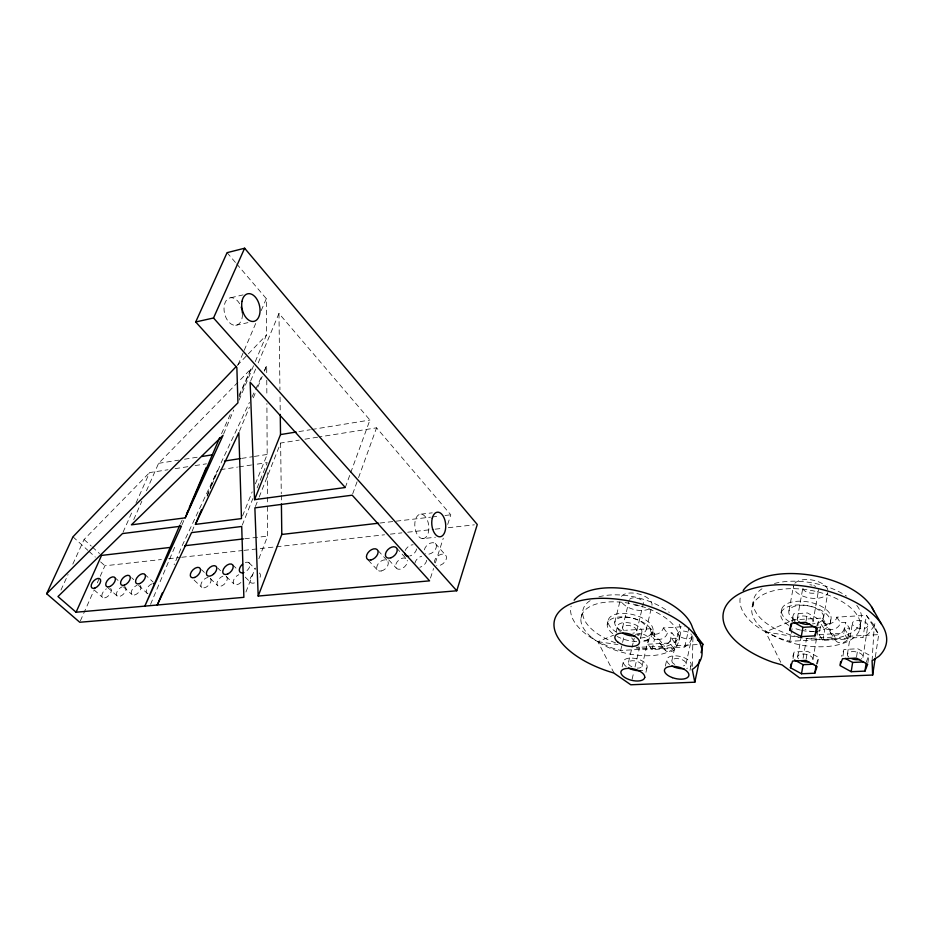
<?xml version="1.0" encoding="UTF-8"?>
<svg xmlns="http://www.w3.org/2000/svg" width="933" height="933" viewBox="0 0 933 933"><rect width="100%" height="100%" fill="white"/><g stroke="black" fill="none" stroke-linecap="round" stroke-linejoin="round"><path stroke-width="0.7" stroke-dasharray="4.67 3.5" d="M692.298 666.43L692.962 636.154L689.207 643.56L684.752 647.001L620.632 650.464L611.756 647.852L597.866 641.682A62.744 31.104 14 0 1 571.124 606.158M872.087 660.809L874.268 625.611A68.599 34.848 10.4 0 0 875.422 620.468M875.352 656.925L878.688 634.627L874.268 625.611L866.419 615.325L836.819 617.156A7.662 5.878 -27.7 0 1 828.527 623.92A7.662 5.878 -27.7 0 1 822.346 618.054L793.691 619.839L765.573 631.933A68.599 34.848 10.4 0 1 740.464 596.549M867.842 662.99L869.055 655.001L857.812 648.773L844.003 649.461L841.508 656.307M862.978 657.38L867.76 626.23A7.884 3.954 9.5 0 0 857.497 620.457A7.884 3.954 9.5 0 0 855.025 626.953A7.884 3.954 9.5 0 0 867.76 626.23M780.793 662.348L765.573 631.933L780.221 638.522L789.796 641.309L863.013 637.344L866.419 615.325L878.688 634.627L849.333 636.236A7.569 5.878 -27.1 0 1 841.134 642.895A7.569 5.878 -27.1 0 1 834.977 637.029L829.845 629.32L824.737 629.623L820.888 623.874L826.02 623.559A7.639 5.878 -27.5 0 0 832.189 629.425A7.639 5.878 -27.5 0 0 840.458 622.696L845.648 622.381L849.438 628.189L847.7 639.035L822.918 640.365L819.057 634.638L820.888 623.874M859.515 630.125A55.012 27.745 10.5 0 0 787.849 588.758A55.012 27.745 10.5 0 0 770.856 634.3A55.012 27.745 10.5 0 0 859.515 630.125L860.681 622.661M856.576 656.762L857.812 648.773M842.942 656.097L844.003 649.461M847.456 653.94L852.412 622.894M847.7 639.035L843.887 633.239L845.648 622.381M830.16 623.722L830.778 620.002M822.918 640.365L824.737 629.623M823.419 618.404L827.804 592.7A17.494 9.062 10.2 0 1 808.025 597.668A17.494 9.062 10.2 0 1 793.633 585.376M817.518 663.946L818.626 657.403L807.5 651.292L794.193 651.957L792.082 658.663M817.809 626.02L818.964 619.349L807.453 612.946L793.68 613.832L791.499 621.04M812.946 659.351L817.728 631.513M806.135 659.141L807.5 651.292M813.005 621.903L818.439 590.694M803.091 658.278L806.544 638.58L834.977 637.029M797.645 656.727L801.097 637.309M806.042 620.958L807.453 612.946M793.027 658.465L794.193 651.957M789.796 641.309L792.14 628.422M797.342 618.486L802.951 587.37A7.93 4.105 10.2 0 0 810.485 593.143A7.93 4.105 10.2 0 0 818.498 589.609M792.234 621.81L793.68 613.832M788.945 610.905L793.377 586.799M780.979 612.993L781.667 609.319M752.196 606.718L753.642 599.406M690 670.337L691.131 665.101M686.047 663.946L692.041 636.434M684.752 647.001L688.986 627.699M671.865 660.716L677.976 633.297M679.002 640.388L680.554 633.379M654.698 633.834L650.208 634.102L647.852 644.225L652.085 649.555L673.824 648.388L676.098 638.207L671.923 632.807L667.375 633.075A7.032 5.248 -35.8 0 1 659.678 639.373A7.032 5.248 -35.8 0 1 654.698 633.834L650.686 628.714L625.542 630.276M673.824 648.388L669.626 643L671.923 632.807M665.346 666.08L666.803 659.573M645.939 672.308L647.129 667.165M652.085 649.555L654.43 639.455L650.208 634.102M641.997 666.535L648.318 639.49M652.202 634.37L653.007 630.883M646.301 629.378L651.024 609.261M640.388 638.627L641.939 632.061M632.096 679.294L633.717 672.425M635.011 666.943L639.548 647.735L636.924 644.458M628.469 662.348L631.699 648.843M632.014 647.502L634.277 638.044M636.819 630.918L643.385 603.348A7.266 3.674 13.8 0 0 637.764 598.368A7.266 3.674 13.8 0 0 629.6 599.324M622.136 666.85L623.361 661.719M622.521 627.699L629.227 600.222M620.632 650.464L622.264 643.735M622.591 642.394L623.909 637.006M616.142 631.781L617.424 626.556M614.765 622.311L619.99 601.155M607.255 624.282L608.118 620.818M580.932 618.369L582.728 611.512M430.486 578.098L433.577 568.465M435.338 562.961L443.292 538.201M447.7 524.439L450.791 514.806L376.57 427.827L319.284 436.912M816.597 626.533L818.964 619.349M816.34 664.086L818.626 657.403M352.697 493.849L358.062 479.026M358.54 477.673L376.57 427.827M345.28 487.516L350.202 474.022M350.703 472.669L369.923 420.048L278.967 313.453L257.893 363.695M245.939 592.012L255.245 568.045M258.861 558.727L267.643 536.102L267.468 505.838M866.372 661.824L869.055 655.001M255.409 506.514L258.628 498.409M259.164 497.056L280.623 443.047L299.236 440.096M242.545 515.926L252.19 491.866M255.397 483.854L267.188 454.453L266.896 403.511M242.242 525.151L252.878 498.537M257.123 487.889L267.235 462.616L253.065 464.739M239.408 431.314L249.426 407.208M253.321 397.831L255.549 392.466M257.776 387.113L262.231 376.396M264.459 371.042L266.686 365.678L266.733 374.413M192.093 531.285L194.321 525.955M207.103 495.353L217.669 470.069L181.993 546.062L174.121 564.815M207.173 496.274L211.08 486.909M211.639 485.568L221.704 461.462L249.438 402.415M250.685 380.874L255.677 368.978M150.563 604.327L174.798 546.901M223.617 433.997L233.716 410.03M239.326 396.712L251.105 368.757L238.906 381.235M239.058 400.164L254.744 362.902M255.304 361.572L266.511 334.947L266.313 298.63L236.422 263.607M182.005 524.824L184.256 519.494M237.997 364.873L243.665 351.624M244.224 350.295L256.12 322.48M261.217 310.561L266.313 298.63M133.722 519.599L141.828 501.278M146.458 490.816L158.598 463.328L237.892 382.273M123.039 532.253L132.463 511.051M135.996 503.097L149.537 472.599L168.033 469.754M80.343 620.935L93.79 590.729M97.3 582.857L99.633 577.597M100.216 576.291L104.904 565.783L161.409 559.52M180.407 523.903L182.203 519.961M221.518 433.705L231.174 412.503M239.023 395.265L251.105 368.757M60.948 590.076L68.062 574.518M72.809 564.138L84.087 539.507L149.537 472.599M251.898 397.166L254.977 390.612M255.595 389.294L261.753 376.174M264.226 370.926L266.686 365.678M874.268 625.611L868.681 633.624L863.013 637.344M237.285 365.444L247.362 354.925M248.365 353.875L266.511 334.947M614.042 673.043L597.866 641.682L613.681 635.163M230.848 297.72L243.035 294.898M235.757 325.29L247.968 322.631M298.968 431.582L310.316 429.74M311.739 429.507L369.923 420.048M304.963 439.186L317.85 437.145M158.598 463.328L178.751 460.144M184.501 459.234L198.892 456.96M175.147 468.646L187.965 466.675M195.079 465.579L206.461 463.818M241.6 458.395L252.971 456.645M254.394 456.424L267.188 454.453M220.503 469.649L237.495 467.083M238.906 466.873L251.653 464.961M421.005 514.153L432.271 512.823M244.796 538.761L267.643 536.102M380.011 523.04L430.568 517.162M432.014 516.987L439.233 516.147M445.018 515.482L450.791 514.806M168.651 558.715L180.244 557.433M181.69 557.269L242.545 550.528M243.991 550.365L384.548 534.784M390.332 534.143L401.925 532.86M407.721 532.218L433.81 529.326M435.256 529.163L442.499 528.358M448.295 527.716L474.372 524.824M422.742 538.621A12.281 6.951 83.5 0 0 427.431 520.334A12.281 6.951 83.5 0 0 415.325 520.217A12.281 6.951 83.5 0 0 422.742 538.621L435.431 537.256M650.686 628.714A7.056 5.236 -35.9 0 0 655.654 634.253A7.056 5.236 -35.9 0 0 663.375 627.932L684.974 626.591M654.43 639.455L658.908 639.198A7.009 5.248 -35.7 0 0 663.888 644.738A7.009 5.248 -35.7 0 0 671.55 638.464L676.098 638.207M829.845 629.32A7.604 5.878 -27.3 0 0 836.015 635.198A7.604 5.878 -27.3 0 0 844.26 628.492L849.438 628.189M647.852 644.225L669.626 643M819.057 634.638L843.887 633.239M697.173 644.575L677.148 645.671A6.974 5.248 -35.6 0 1 669.521 651.91A6.974 5.248 -35.6 0 1 664.541 646.371L636.668 647.315M597.866 641.682L617.984 644.61M765.573 631.933L806.544 638.58M94.011 589.831L102.595 597.447M107.552 587.417L117.196 596.059M123.471 586.904L132.031 594.648M72.961 536.813L87.865 550.33M88.927 551.298L95.318 557.094M100.636 561.923L104.904 565.783M114.619 577.317L118.876 581.177M138.527 585.411L147.076 593.213M84.087 539.507L91.271 546.062M92.297 546.995L99.493 553.537M131.635 577.702L133.757 579.65M144.615 574.18L153.105 582.029M194.111 580.081L201.82 587.393M201.505 569.655L204.385 572.419M210.228 578.483L217.937 585.866M217.681 567.975L220.55 570.763M226.148 576.407L233.821 583.86M232.667 564.838L237.437 569.527M245.192 577.107L250.942 582.74M248.866 562.634L255.525 569.247M368.243 560.162L377.585 570.191M388.769 559.905L396.198 567.999M378.133 550.668L387.405 560.756M396.618 548.033L406.765 559.24A6.869 4.443 -42.4 0 0 396.875 562.226A6.869 4.443 -42.4 0 0 400.117 569.212A6.869 4.443 -42.4 0 0 407.266 560.325M435.303 543.461L445.344 554.89M227.081 252.668L235.489 262.511M631.664 637.915L636.049 643.373M658.908 639.198L664.541 646.371M651.561 632.784L655.584 637.904M659.806 643.257L665.439 650.429M663.375 627.932L667.375 633.075M671.55 638.464L677.148 645.671M793.691 619.839L795.301 622.183M822.346 618.054L826.02 623.559M822.778 621.145L826.451 626.638M830.288 632.399L835.42 640.096M836.819 617.156L840.458 622.696M844.26 628.492L849.333 636.236M278.967 313.453L279.947 389.877M280.04 397.085L280.227 411.511M280.623 443.047L281.276 493.825M281.299 495.283L281.393 502.537M266.768 380.232L266.861 396.245M267.281 472.704L267.409 495.75M267.421 497.196L267.468 504.403M242.463 314.223A14.03 8.887 76.8 0 1 230.917 323.879A14.03 8.887 76.8 0 1 225.226 302.35A14.03 8.887 76.8 0 1 239.734 303.913M639.362 605.715A7.266 3.674 13.8 0 1 632.306 604.152M624.247 630.708A7.336 3.604 14.1 0 1 625.472 625.518A7.336 3.604 14.1 0 1 635.828 628.562A7.336 3.604 14.1 0 1 632.772 633.204M616.806 632.364A23.022 11.371 14 0 1 615.139 614.392A23.022 11.371 14 0 1 649.17 622.626A23.022 11.371 14 0 1 640.213 638.032M621.681 630.906A16.176 7.989 14 0 1 619.209 617.973A16.176 7.989 14 0 1 643.385 623.419A16.176 7.989 14 0 1 637.344 634.428M612.771 633.67A23.057 11.348 14.1 0 1 615.757 617.483A23.057 11.348 14.1 0 1 648.062 625.868A23.057 11.348 14.1 0 1 641.951 641.239M636.679 641.542A23.057 11.348 14.1 0 1 617.145 636.469M679.212 624.235A50.184 24.876 14 0 1 636.166 648.003M615.582 642.884A50.184 24.876 14 0 1 590.507 600.409M598.881 596.863A50.184 24.876 14 0 1 669.288 612.433M631.933 666.838A7.114 3.382 14.1 0 1 630.195 661.077A7.114 3.382 14.1 0 1 641.169 663.748A7.114 3.382 14.1 0 1 637.204 668.133M635.56 634.603A7.044 3.44 13.8 0 1 643.805 634.475A7.044 3.44 13.8 0 1 648.435 639.198A7.044 3.44 13.8 0 1 641.776 640.959M691.983 635.478A7.207 3.545 13 0 1 683.084 637.997A7.207 3.545 13 0 1 679.667 631.559A7.207 3.545 13 0 1 691.458 634.487M674.816 664.471A7.277 3.487 13.2 0 1 673.544 659.036A7.277 3.487 13.2 0 1 684.052 660.739A7.277 3.487 13.2 0 1 683.469 665.882M788.828 625.413A25.203 12.712 10.5 0 1 789.668 606.147A25.203 12.712 10.5 0 1 826.708 614.276A25.203 12.712 10.5 0 1 815.862 631.349M814.369 631.466A25.203 12.712 10.5 0 1 801.68 630.381M800.432 630.09A25.203 12.712 10.5 0 1 793.237 627.687M789.493 621.751A25.179 12.735 10.5 0 1 790.344 602.438A25.179 12.735 10.5 0 1 827.338 610.544A25.179 12.735 10.5 0 1 816.492 627.664M795.278 620.142A17.669 8.945 10.5 0 1 794.741 606.193A17.669 8.945 10.5 0 1 821.18 611.978A17.669 8.945 10.5 0 1 812.386 623.885M848.762 657.042A7.977 3.884 9.9 0 1 850.173 651.957A7.977 3.884 9.9 0 1 860.821 653.625A7.977 3.884 9.9 0 1 861.229 658.978M856.774 605.4A54.86 27.862 10.4 0 1 804.083 638.055M798.601 636.994A54.86 27.862 10.4 0 1 762.004 588.77M774.472 583.475A54.86 27.862 10.4 0 1 846.488 596.094M814.043 631.396A7.686 3.837 10.5 0 1 804.992 629.285M809.867 584.769A7.93 4.105 10.2 0 1 811.92 585.073M813.891 585.632A7.93 4.105 10.2 0 1 815.64 586.437M797.785 620.655A8.024 4.035 10.5 0 1 801.074 616.118A8.024 4.035 10.5 0 1 811.15 618.322A8.024 4.035 10.5 0 1 811.325 623.606M798.485 658.78A7.767 3.767 10.8 0 1 800.689 654.301A7.767 3.767 10.8 0 1 810.532 655.992A7.767 3.767 10.8 0 1 811.71 661.042M620.41 631.699A12.572 6.193 14.1 0 1 621.646 622.987A12.572 6.193 14.1 0 1 639 626.894A12.572 6.193 14.1 0 1 637.671 635.583M669.567 664.506A12.467 5.971 13.2 0 1 671.2 656.202A12.467 5.971 13.2 0 1 688.426 660.121A12.467 5.971 13.2 0 1 686.688 668.413M626.241 666.57A12.199 5.796 14.1 0 1 628.294 658.255A12.199 5.796 14.1 0 1 645.519 663.351A12.199 5.796 14.1 0 1 640.376 670.745M649.216 608.783A16.036 8.105 13.8 0 1 633.11 609.261A16.036 8.105 13.8 0 1 620.946 600.537M621.506 596.362A16.036 8.105 13.8 0 1 639.56 594.204A16.036 8.105 13.8 0 1 651.969 605.249M794.881 583.242A17.494 9.062 10.2 0 1 813.448 580.256A17.494 9.062 10.2 0 1 827.956 590.321M226.299 576.326A6.356 3.755 -45.9 0 1 224.013 584.466A6.356 3.755 -45.9 0 1 216.969 584.128A6.356 3.755 -45.9 0 1 222.905 576.162M426.708 560.266A6.928 4.513 -41.9 0 1 419.873 567.287M414.905 563.205A6.928 4.513 -41.9 0 1 421.704 556.231M416.596 548.954A6.986 4.502 -41.9 0 1 409.715 556.021M405.19 550.482A6.986 4.502 -41.9 0 1 413.109 544.732M434.416 562.634A6.986 4.595 -41.4 0 1 441.426 554.249A6.986 4.595 -41.4 0 1 445.974 559.952A6.986 4.595 -41.4 0 1 436.609 565.386M424.363 549.875A7.044 4.583 -41.4 0 1 432.889 542.668A7.044 4.583 -41.4 0 1 435.058 550.027A7.044 4.583 -41.4 0 1 425.413 553.421M259.339 573.014A6.449 3.884 -45.4 0 1 259.374 578.752M254.464 582.88A6.449 3.884 -45.4 0 1 249.846 580.396A6.449 3.884 -45.4 0 1 254.429 573.55M210.776 578.658A6.309 3.697 -46.2 0 1 206.52 586.939A6.309 3.697 -46.2 0 1 200.933 584.466A6.309 3.697 -46.2 0 1 208.082 577.469M245.344 562.529A6.496 3.86 -45.3 0 1 249.974 564.978A6.496 3.86 -45.3 0 1 245.321 571.871M240.889 582.519A6.403 3.814 -45.6 0 1 233.378 582.938A6.403 3.814 -45.6 0 1 238.766 574.716M147.927 593.621A6.169 3.499 -46.9 0 1 146.738 589.038A6.169 3.499 -46.9 0 1 152.091 583.813M140.148 585.481A6.123 3.44 -47.1 0 1 137.652 593.33A6.123 3.44 -47.1 0 1 131.226 592.968A6.123 3.44 -47.1 0 1 137.046 585.318M124.451 586.565A6.088 3.394 -47.3 0 1 123.529 594.041A6.088 3.394 -47.3 0 1 116.473 594.741A6.088 3.394 -47.3 0 1 122.223 586.787M110.619 588.408A6.041 3.335 -47.5 0 1 108.461 595.814A6.041 3.335 -47.5 0 1 101.965 596.455A6.041 3.335 -47.5 0 1 106.385 588.828M592.047 637.752A50.312 24.759 14.1 0 0 676.087 646.301A50.312 24.759 14.1 0 0 622.043 602.286A50.312 24.759 14.1 0 0 592.047 637.752M381.247 570.984A6.811 4.373 -42.8 0 0 388.046 561.701A6.811 4.373 -42.8 0 0 378.215 563.754A6.811 4.373 -42.8 0 0 381.247 570.984"/><path stroke-width="1.4" d="M872.658 675.037L872.087 660.809L878.898 656.307A82.909 41.402 10.6 0 0 838.662 594.659A82.909 41.402 10.6 0 0 729.863 600.84A82.909 41.402 10.6 0 0 773.014 662.325L782.052 664.891L799.628 677.976L872.658 675.037L875.154 658.325M864.961 671.119L867.643 664.331L856.366 658.092L842.511 658.745L840.015 665.544L851.188 671.69L864.961 671.119L866.174 663.153M851.188 671.69L852.645 662.453L845.216 658.36M840.225 664.226L840.656 661.59M791.149 663.853L790.449 667.736L801.517 673.766L814.789 673.206L816.118 665.392M791.021 623.687L789.819 630.3L801.26 636.609L814.987 635.84L816.363 627.862M801.517 673.766L803.103 664.681L794.531 660.004M801.26 636.609L802.905 627.338L794.041 622.439M694.805 682.198L692.239 669.323L693.429 668.681A75.795 36.923 14.1 0 0 656.202 608.969A75.795 36.923 14.1 0 0 557.118 614.299A75.795 36.923 14.1 0 0 613.751 672.973L630.801 684.775L694.805 682.198L699.598 659.724M701.091 652.692L702.899 644.26L694.397 633.052M789.819 630.3L791.989 623.139L805.797 622.299L817.355 628.69L814.987 635.84M456.762 590.787L477.276 524.509L244.633 248.225L227.081 252.668L195.708 321.967L236.865 367.52L237.938 402.834L46.65 593.726L79.748 622.253L456.762 590.787L213.517 317.99L195.708 321.967M790.449 667.736L792.56 661.077L805.902 660.447L817.075 666.559L814.789 673.206M258.196 596.059L254.872 507.867L352.207 495.19L429.6 580.851L258.196 596.059L281.801 534.457L281.404 503.983M254.557 499.668L250.126 382.203L345.28 487.516L254.557 499.668L280.518 434.58L280.262 414.392M195.429 524.393L238.848 432.655L241.472 518.596L195.429 524.393L201.575 509.663M162.319 592.956L157.269 605.016L191.545 532.615L241.717 526.48L243.875 597.33L76.074 612.223L57.974 596.56L122.456 533.583L181.445 526.154L144.813 606.123L179.812 525.209M186.507 514.176L188.198 510.188M189.317 507.517L206.205 467.596M185.247 517.85L223.057 435.326L131.413 524.836L185.247 517.85L219.698 437.682M213.517 317.99L244.633 248.225M76.074 612.223L101.545 555.415L169.654 547.496M46.65 593.726L72.961 536.813L236.271 366.494M280.518 434.58L296.123 432.037M201.773 456.505L211.849 454.907M224.55 461.03L240.178 458.616M184.839 545.723L243.373 538.924M281.801 534.457L378.576 523.203M802.905 627.338L815.232 626.614M803.103 664.681L813.693 664.203M852.645 662.453L863.631 661.952M697.371 639.758L702.899 644.26M871.515 606.742L881.498 624.142M698.677 640.633L692.508 627.676A62.744 31.104 14 0 0 637.496 590.892A62.744 31.104 14 0 0 574.145 600.187M241.204 307.132A14.03 8.887 76.8 0 1 241.88 309.464M242.125 310.654A14.03 8.887 76.8 0 1 242.417 313.045M859.701 659.468A7.977 3.884 9.9 0 1 851.876 658.756M743.169 590.507A68.599 34.848 10.4 0 1 811.104 575.218A68.599 34.848 10.4 0 1 873.988 611.616M809.821 624.142A8.024 4.035 10.5 0 1 798.776 621.716M808.759 661.94A7.767 3.767 10.8 0 1 801.132 660.622M634.988 635.979A12.572 6.193 14.1 0 1 622.801 633.227M683.982 668.763A12.467 5.971 13.2 0 1 671.888 665.999M640.376 670.745A12.199 5.796 14.1 0 1 628.55 668.04M408.211 556.208A6.986 4.502 -41.9 0 1 404.7 553.339M243.921 572.535A6.496 3.86 -45.3 0 1 239.361 570.669A6.496 3.86 -45.3 0 1 242.615 564.15M153.304 583.533A6.169 3.499 -46.9 0 1 154.377 583.591M644.75 677.463L644.097 678.839A12.246 5.761 14.1 0 1 633.495 680.705A12.246 5.761 14.1 0 1 622.078 675.189L621.086 673.544A12.246 5.761 14.1 0 1 632.154 668.669A12.246 5.761 14.1 0 1 644.75 677.463M213.424 574.296L212.094 575.241A6.403 3.744 -45.8 0 1 206.811 571.416A6.403 3.744 -45.8 0 1 215.768 566.121L216.421 566.856A6.403 3.744 -45.8 0 1 213.424 574.296M672.39 677.638L669.579 676.402A12.514 5.936 13.3 0 1 667.713 666.978A12.514 5.936 13.3 0 1 686.152 670.617L687.843 672.273A12.514 5.936 13.3 0 1 685.627 678.501A12.514 5.936 13.3 0 1 672.39 677.638M432.271 518.258A12.374 6.904 83.5 0 0 439.665 536.802A12.374 6.904 83.5 0 0 444.295 518.386A12.374 6.904 83.5 0 0 432.271 518.258M241.962 301.417A14.147 8.84 77 0 0 253.391 321.453A14.147 8.84 77 0 0 257.251 299.796A14.147 8.84 77 0 0 241.962 301.417M617.786 642.056A12.619 6.146 14.1 0 0 638.79 644.038A12.619 6.146 14.1 0 0 624.9 633.134A12.619 6.146 14.1 0 0 617.786 642.056M194.565 577.492A6.356 3.674 -46.1 0 0 200.222 568.547A6.356 3.674 -46.1 0 0 191.44 571.719A6.356 3.674 -46.1 0 0 194.565 577.492M370.984 559.94A6.869 4.35 -42.8 0 0 377.853 550.598A6.869 4.35 -42.8 0 0 367.987 552.709A6.869 4.35 -42.8 0 0 370.984 559.94M390.927 557.782A6.916 4.42 -42.4 0 0 396.618 548.033A6.916 4.42 -42.4 0 0 386.39 551.566A6.916 4.42 -42.4 0 0 390.927 557.782M139.553 583.626A6.204 3.475 -46.9 0 0 145.186 574.891A6.204 3.475 -46.9 0 0 136.778 577.959A6.204 3.475 -46.9 0 0 139.553 583.626M124.439 585.131A6.158 3.429 -47 0 0 130.06 576.466A6.158 3.429 -47 0 0 121.768 579.51A6.158 3.429 -47 0 0 124.439 585.131M109.546 586.624A6.123 3.37 -47.2 0 0 115.167 578.017A6.123 3.37 -47.2 0 0 106.968 581.037A6.123 3.37 -47.2 0 0 109.546 586.624M94.874 588.093A6.076 3.324 -47.4 0 0 100.484 579.545A6.076 3.324 -47.4 0 0 92.39 582.53A6.076 3.324 -47.4 0 0 94.874 588.093M227.687 574.028A6.449 3.802 -45.6 0 0 232.667 564.838A6.449 3.802 -45.6 0 0 223.57 568.85A6.449 3.802 -45.6 0 0 227.687 574.028"/></g></svg>
